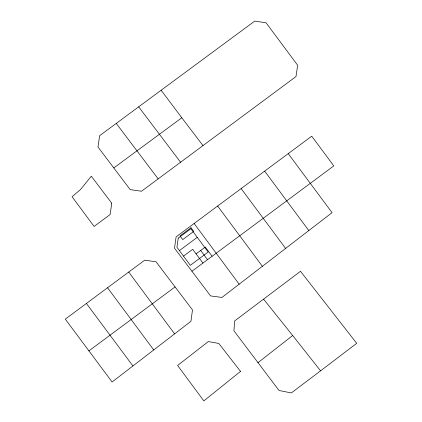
<?xml version="1.0" encoding="UTF-8"?>
<svg xmlns="http://www.w3.org/2000/svg" width="422" height="422" viewBox="0 0 422 422"><rect width="100%" height="100%" fill="white"/><g stroke="black" fill="none" stroke-linecap="round" stroke-linejoin="round"><path stroke-width="0.63" d="M257.884 362.741L292.678 335.511L320.588 370.832L356.711 343.323L300.511 271.288L234.685 320.899L233.899 330.764L279.026 390.487L291.317 392.935L320.588 370.832M132.93 365.964L190.955 321.284L192.49 309.927L156.061 261.793L144.725 260.168L65.289 319.132L112.094 381.994L132.93 365.964L86.399 303.45M288.231 153.64L332.061 212.651L221.94 297.447L210.583 295.912L174.492 248.194L176.116 236.858L311.726 136.19L333.802 165.893L191.941 271.251M158.166 178.875L141.518 191.24L130.182 189.615L97.988 147.025L99.634 135.689L254.73 21.1L266.066 22.793L297.647 65.252L295.975 76.582L158.166 178.875L116.235 123.414M179.397 250.599L197.269 237.338M183.491 256.112L192.685 249.291L202.919 263.08M196.098 253.886L205.292 247.06L212.113 256.254M175.088 286.913L88.826 350.94M203.003 145.606L181.798 117.78L113.787 167.93M263.697 299.288L292.678 335.511M180.584 162.248L138.68 106.835M161.141 90.255L181.798 117.78M308.798 230.56L264.668 171.137M285.599 248.421L241.152 188.587M262.378 266.303L217.636 206.036M128.715 272.053L174.608 333.881M107.557 287.762L153.745 349.933M194.12 223.486L239.158 284.191M200.693 250.473L207.518 259.667M111.751 203.219L110.121 214.555L94.095 226.44L72.041 196.715L80.539 189.547L91.3 176.174L111.751 203.219M178.248 238.124L176.939 247.281L190.317 265.306L208.188 252.045L190.892 228.745L178.248 238.124M240.529 371.381L203.831 400.9L177.604 365.468L208.31 341.572L218.802 343.461L240.529 371.381M191.008 227.727L179.972 235.914L182.7 239.59L193.735 231.404L191.008 227.727"/></g></svg>
